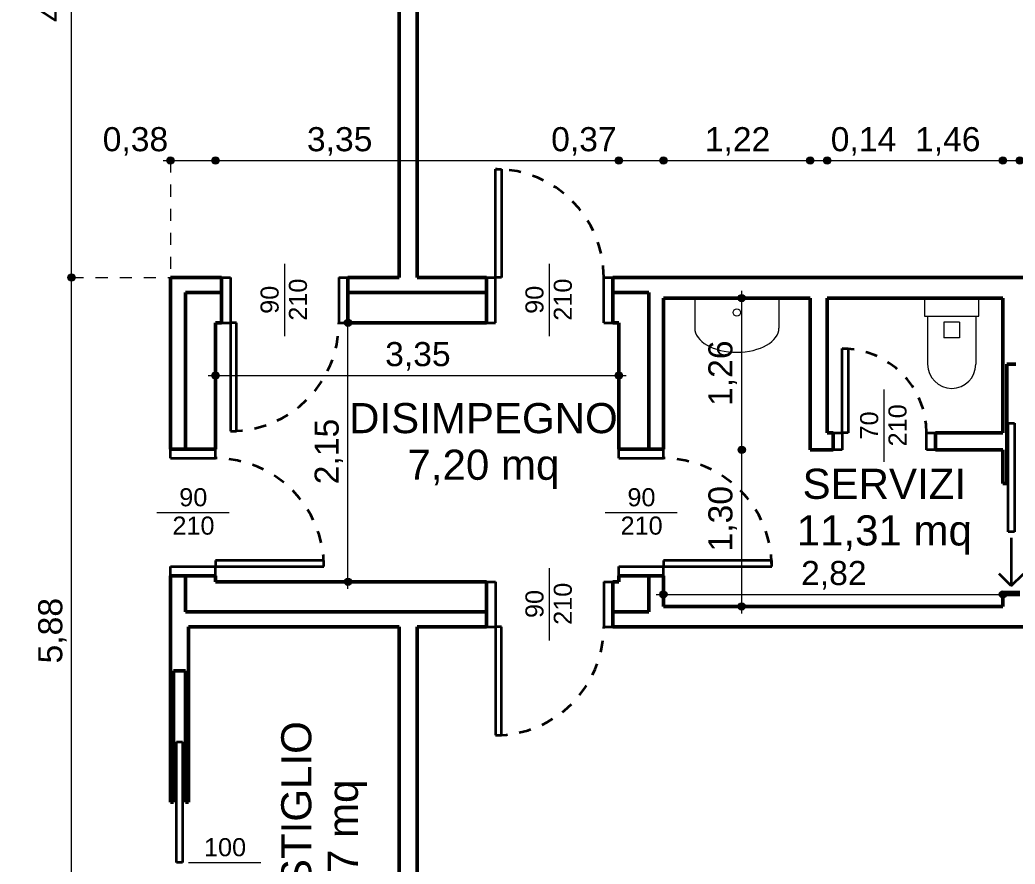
# Model space of a CAD drawing. Header units: metres. Extents: x -328 to 105, y 376 to 433.
# Drawn here: x -130.23 to -121.96, y 385.92 to 392.93 of the extents above; entities that cross this region are included whole.
import ezdxf

# ---------------------------------------------------------------- set-up
doc = ezdxf.new("R2010")
doc.units = ezdxf.units.M
doc.header["$MEASUREMENT"] = 0
doc.linetypes.add('Tratteggio 0.6-0.6 mm', pattern=[0.12, 0.06, -0.06])
for name, color, linetype in [('00 1_100 QuoteFORI', 7, 'Continuous'), ('00 Muri SEZ 00', 7, 'Continuous'), ('00 Pilastri', 7, 'Continuous'), ('00 Porte&Fin', 7, 'Continuous'), ('00 QuoteGEN 1_100', 7, 'Continuous'), ('00 Sanitari', 7, 'Continuous'), ('00 Testi 1_100', 7, 'Continuous')]:
    doc.layers.add(name, color=color, linetype=linetype)
doc.styles.add('GENERATED_STYLE_1', font='')
doc.styles.get('GENERATED_STYLE_1').set_extended_font_data('Arial')
doc.dimstyles.new('GENERATED_STYLE__1', dxfattribs={"dimtxt": 0.2, "dimasz": 0.114, "dimexe": 0.18, "dimexo": 0.0625, "dimgap": 0.09, "dimtad": 1, "dimtih": 1, "dimtoh": 1, "dimzin": 0, "dimdsep": 46, "dimtxsty": 'GENERATED_STYLE_1', "dimblk": 'ARROWHEAD_11', "dimblk1": 'ARROWHEAD_11', "dimblk2": 'ARROWHEAD_11', "dimcen": 0.09, "dimse1": 1, "dimse2": 1, "dimclrd": 10, "dimclre": 10, "dimclrt": 10, "dimazin": 0, "dimtfac": 1, "dimtdec": 4, "dimtmove": 0, "dimatfit": 3, "dimfxl": 1, "dimtolj": 1, "dimtzin": 0, "dimarcsym": 0})
doc.dimstyles.new('GENERATED_STYLE__3', dxfattribs={"dimtxt": 0.2, "dimasz": 0.114, "dimexe": 0.18, "dimexo": 0.0625, "dimgap": 0.09, "dimtad": 1, "dimzin": 0, "dimdsep": 46, "dimtxsty": 'GENERATED_STYLE_1', "dimblk": 'ARROWHEAD_11', "dimblk1": 'ARROWHEAD_11', "dimblk2": 'ARROWHEAD_11', "dimcen": 0.09, "dimse1": 1, "dimse2": 1, "dimclrd": 10, "dimclre": 10, "dimclrt": 10, "dimazin": 0, "dimtfac": 1, "dimtdec": 4, "dimtmove": 0, "dimatfit": 3, "dimfxl": 1, "dimtolj": 1, "dimtzin": 0, "dimarcsym": 0})
doc.dimstyles.new('GENERATED_STYLE__4', dxfattribs={"dimtxt": 0.2, "dimasz": 0.114, "dimexe": 0.18, "dimexo": 0.0625, "dimgap": 0.09, "dimtad": 1, "dimzin": 0, "dimdsep": 46, "dimtxsty": 'GENERATED_STYLE_1', "dimblk": 'ARROWHEAD_11', "dimblk1": 'ARROWHEAD_11', "dimblk2": 'ARROWHEAD_11', "dimcen": 0.09, "dimse1": 1, "dimse2": 1, "dimclrd": 10, "dimclre": 10, "dimclrt": 10, "dimazin": 0, "dimtfac": 1, "dimtdec": 4, "dimtmove": 2, "dimatfit": 3, "dimfxl": 1, "dimtolj": 1, "dimtzin": 0, "dimarcsym": 0})
doc.dimstyles.new('GENERATED_STYLE__6', dxfattribs={"dimtxt": 0.2, "dimasz": 0.114, "dimexe": 0.18, "dimexo": 0.0625, "dimgap": 0.09, "dimtad": 1, "dimtih": 1, "dimtoh": 1, "dimzin": 0, "dimdsep": 46, "dimtxsty": 'GENERATED_STYLE_1', "dimblk": 'ARROWHEAD_11', "dimblk1": 'ARROWHEAD_11', "dimblk2": 'ARROWHEAD_11', "dimcen": 0.09, "dimse1": 1, "dimse2": 1, "dimclrd": 10, "dimclre": 10, "dimclrt": 10, "dimazin": 0, "dimtfac": 1, "dimtdec": 4, "dimtmove": 2, "dimatfit": 3, "dimfxl": 1, "dimtolj": 1, "dimtzin": 0, "dimarcsym": 0})

# ---------------------------------------------------------------- blocks, each defined once
blk = doc.blocks.new('Linea_1', base_point=(-121.9958, 388.6315))
at = {"layer": '00 Porte&Fin', "color": 3, "linetype": 'Continuous', "lineweight": 35}
for p, q in [((-121.9958, 388.6315), (-121.9958, 388.2315)), ((-121.9958, 388.2315), (-122.0958, 388.3315)), ((-121.9958, 388.2315), (-121.8958, 388.3315))]:
    blk.add_line(p, q, dxfattribs=at)
blk = doc.blocks.new('*D83')
at = {"layer": '00 QuoteGEN 1_100', "linetype": 'Continuous', "lineweight": 18}
for points in [[(-129.8316, 390.7915), (-129.8293, 390.7801), (-129.8228, 390.7703), (-129.813, 390.7638), (-129.8016, 390.7615), (-129.7901, 390.7638), (-129.7803, 390.7703), (-129.7738, 390.7801), (-129.7716, 390.7915), (-129.7738, 390.803), (-129.7803, 390.8127), (-129.7901, 390.8193), (-129.8016, 390.8215), (-129.813, 390.8193), (-129.8228, 390.8127), (-129.8293, 390.803)], [(-129.8316, 384.9165), (-129.8293, 384.9051), (-129.8228, 384.8953), (-129.813, 384.8888), (-129.8016, 384.8865), (-129.7901, 384.8888), (-129.7803, 384.8953), (-129.7738, 384.9051), (-129.7716, 384.9165), (-129.7738, 384.928), (-129.7803, 384.9377), (-129.7901, 384.9443), (-129.8016, 384.9465), (-129.813, 384.9443), (-129.8228, 384.9377), (-129.8293, 384.928)]]:
    blk.add_hatch(color=10, dxfattribs=at).paths.add_polyline_path(points)
at = {"layer": '00 QuoteGEN 1_100', "color": 10, "linetype": 'Continuous', "lineweight": 18}
for p, q in [((-129.8016, 384.9465), (-129.8016, 390.7615)), ((-129.8016, 384.8565), (-129.8016, 384.8865))]:
    blk.add_line(p, q, dxfattribs=at)
for centre in [(-129.8016, 390.7915), (-129.8016, 384.9165)]:
    blk.add_circle(centre, 0.03, dxfattribs=at)
at = {"layer": '00 QuoteGEN 1_100', "color": 10, "lineweight": 18, "insert": (-129.8416, 387.588), "char_height": 0.2, "attachment_point": 7, "rotation": 90, "style": 'GENERATED_STYLE_1'}
blk.add_mtext('\\A1;{\\pql;\\fArial|b0|i0|c0|p34;5,88}', dxfattribs=at)
blk = doc.blocks.new('ARROWHEAD_11')
at = {"color": 0, "linetype": 'Continuous', "lineweight": 0}
blk.add_line((0, 0), (-1, 0), dxfattribs=at)
at = {"color": 0, "linetype": 'Continuous', "lineweight": 0, "const_width": 0.25, "flags": 128}
blk.add_lwpolyline([(-0.125, 0, 1), (0.125, 0, 1)], format="xyb", close=True, dxfattribs=at)
blk = doc.blocks.new('*D84')
at = {"layer": '00 QuoteGEN 1_100', "linetype": 'Continuous', "lineweight": 18}
for points in [[(-129.8316, 395.5665), (-129.8293, 395.5551), (-129.8228, 395.5453), (-129.813, 395.5388), (-129.8016, 395.5365), (-129.7901, 395.5388), (-129.7803, 395.5453), (-129.7738, 395.5551), (-129.7716, 395.5665), (-129.7738, 395.578), (-129.7803, 395.5877), (-129.7901, 395.5943), (-129.8016, 395.5965), (-129.813, 395.5943), (-129.8228, 395.5877), (-129.8293, 395.578)], [(-129.8316, 390.7915), (-129.8293, 390.7801), (-129.8228, 390.7703), (-129.813, 390.7638), (-129.8016, 390.7615), (-129.7901, 390.7638), (-129.7803, 390.7703), (-129.7738, 390.7801), (-129.7716, 390.7915), (-129.7738, 390.803), (-129.7803, 390.8127), (-129.7901, 390.8193), (-129.8016, 390.8215), (-129.813, 390.8193), (-129.8228, 390.8127), (-129.8293, 390.803)]]:
    blk.add_hatch(color=10, dxfattribs=at).paths.add_polyline_path(points)
at = {"layer": '00 QuoteGEN 1_100', "color": 10, "linetype": 'Continuous', "lineweight": 18}
for p, q in [((-129.8016, 395.5965), (-129.8016, 395.6265)), ((-129.8016, 390.8215), (-129.8016, 395.5365))]:
    blk.add_line(p, q, dxfattribs=at)
for centre in [(-129.8016, 395.5665), (-129.8016, 390.7915)]:
    blk.add_circle(centre, 0.03, dxfattribs=at)
at = {"layer": '00 QuoteGEN 1_100', "color": 10, "lineweight": 18, "insert": (-129.8416, 392.913), "char_height": 0.2, "attachment_point": 7, "rotation": 90, "style": 'GENERATED_STYLE_1'}
blk.add_mtext('\\A1;{\\pql;\\fArial|b0|i0|c0|p34;4,78}', dxfattribs=at)
blk = doc.blocks.new('*D90')
at = {"layer": '00 QuoteGEN 1_100', "linetype": 'Continuous', "lineweight": 18}
for points in [[(-129.0108, 391.7628), (-129.0085, 391.7513), (-129.002, 391.7416), (-128.9923, 391.7351), (-128.9808, 391.7328), (-128.9693, 391.7351), (-128.9596, 391.7416), (-128.9531, 391.7513), (-128.9508, 391.7628), (-128.9531, 391.7743), (-128.9596, 391.784), (-128.9693, 391.7905), (-128.9808, 391.7928), (-128.9923, 391.7905), (-129.002, 391.784), (-129.0085, 391.7743)], [(-128.6358, 391.7628), (-128.6335, 391.7513), (-128.627, 391.7416), (-128.6173, 391.7351), (-128.6058, 391.7328), (-128.5943, 391.7351), (-128.5846, 391.7416), (-128.5781, 391.7513), (-128.5758, 391.7628), (-128.5781, 391.7743), (-128.5846, 391.784), (-128.5943, 391.7905), (-128.6058, 391.7928), (-128.6173, 391.7905), (-128.627, 391.784), (-128.6335, 391.7743)]]:
    blk.add_hatch(color=10, dxfattribs=at).paths.add_polyline_path(points)
at = {"layer": '00 QuoteGEN 1_100', "color": 10, "linetype": 'Continuous', "lineweight": 18}
for p, q in [((-129.0408, 391.7628), (-129.0108, 391.7628)), ((-128.9508, 391.7628), (-128.6358, 391.7628))]:
    blk.add_line(p, q, dxfattribs=at)
for centre in [(-128.9808, 391.7628), (-128.6058, 391.7628)]:
    blk.add_circle(centre, 0.03, dxfattribs=at)
at = {"layer": '00 QuoteGEN 1_100', "color": 10, "lineweight": 18, "insert": (-129.5429, 391.8028), "char_height": 0.2, "attachment_point": 7, "style": 'GENERATED_STYLE_1'}
blk.add_mtext('\\A1;{\\pql;\\fArial|b0|i0|c0|p34;0,38}', dxfattribs=at)
blk = doc.blocks.new('*D91')
at = {"layer": '00 QuoteGEN 1_100', "linetype": 'Continuous', "lineweight": 18}
for points in [[(-128.6358, 391.7628), (-128.6335, 391.7513), (-128.627, 391.7416), (-128.6173, 391.7351), (-128.6058, 391.7328), (-128.5943, 391.7351), (-128.5846, 391.7416), (-128.5781, 391.7513), (-128.5758, 391.7628), (-128.5781, 391.7743), (-128.5846, 391.784), (-128.5943, 391.7905), (-128.6058, 391.7928), (-128.6173, 391.7905), (-128.627, 391.784), (-128.6335, 391.7743)], [(-125.2858, 391.7628), (-125.2835, 391.7513), (-125.277, 391.7416), (-125.2673, 391.7351), (-125.2558, 391.7328), (-125.2443, 391.7351), (-125.2346, 391.7416), (-125.2281, 391.7513), (-125.2258, 391.7628), (-125.2281, 391.7743), (-125.2346, 391.784), (-125.2443, 391.7905), (-125.2558, 391.7928), (-125.2673, 391.7905), (-125.277, 391.784), (-125.2835, 391.7743)]]:
    blk.add_hatch(color=10, dxfattribs=at).paths.add_polyline_path(points)
at = {"layer": '00 QuoteGEN 1_100', "color": 10, "linetype": 'Continuous', "lineweight": 18}
blk.add_line((-128.5758, 391.7628), (-125.2858, 391.7628), dxfattribs=at)
for centre in [(-128.6058, 391.7628), (-125.2558, 391.7628)]:
    blk.add_circle(centre, 0.03, dxfattribs=at)
at = {"layer": '00 QuoteGEN 1_100', "color": 10, "lineweight": 18, "char_height": 0.2, "attachment_point": 7, "style": 'GENERATED_STYLE_1'}
for s, insert in [('\\A1;{\\pql;\\fArial|b0|i0|c0|p34;3,35}', (-127.8466, 391.8028)), ('\\A1;{\\pql;\\fArial|b0|i0|c0|p34;0,37}', (-125.8179, 391.8028))]:
    blk.add_mtext(s, dxfattribs=dict(at, insert=insert))
blk = doc.blocks.new('*D92')
at = {"layer": '00 QuoteGEN 1_100', "linetype": 'Continuous', "lineweight": 18}
for points in [[(-125.2858, 391.7628), (-125.2835, 391.7513), (-125.277, 391.7416), (-125.2673, 391.7351), (-125.2558, 391.7328), (-125.2443, 391.7351), (-125.2346, 391.7416), (-125.2281, 391.7513), (-125.2258, 391.7628), (-125.2281, 391.7743), (-125.2346, 391.784), (-125.2443, 391.7905), (-125.2558, 391.7928), (-125.2673, 391.7905), (-125.277, 391.784), (-125.2835, 391.7743)], [(-124.9158, 391.7628), (-124.9135, 391.7513), (-124.907, 391.7416), (-124.8973, 391.7351), (-124.8858, 391.7328), (-124.8743, 391.7351), (-124.8646, 391.7416), (-124.8581, 391.7513), (-124.8558, 391.7628), (-124.8581, 391.7743), (-124.8646, 391.784), (-124.8743, 391.7905), (-124.8858, 391.7928), (-124.8973, 391.7905), (-124.907, 391.784), (-124.9135, 391.7743)]]:
    blk.add_hatch(color=10, dxfattribs=at).paths.add_polyline_path(points)
at = {"layer": '00 QuoteGEN 1_100', "color": 10, "linetype": 'Continuous', "lineweight": 18}
blk.add_line((-125.2258, 391.7628), (-124.9158, 391.7628), dxfattribs=at)
for centre in [(-125.2558, 391.7628), (-124.8858, 391.7628)]:
    blk.add_circle(centre, 0.03, dxfattribs=at)
blk = doc.blocks.new('*D93')
at = {"layer": '00 QuoteGEN 1_100', "linetype": 'Continuous', "lineweight": 18}
for points in [[(-124.9158, 391.7628), (-124.9135, 391.7513), (-124.907, 391.7416), (-124.8973, 391.7351), (-124.8858, 391.7328), (-124.8743, 391.7351), (-124.8646, 391.7416), (-124.8581, 391.7513), (-124.8558, 391.7628), (-124.8581, 391.7743), (-124.8646, 391.784), (-124.8743, 391.7905), (-124.8858, 391.7928), (-124.8973, 391.7905), (-124.907, 391.784), (-124.9135, 391.7743)], [(-123.6958, 391.7628), (-123.6935, 391.7513), (-123.687, 391.7416), (-123.6773, 391.7351), (-123.6658, 391.7328), (-123.6543, 391.7351), (-123.6446, 391.7416), (-123.6381, 391.7513), (-123.6358, 391.7628), (-123.6381, 391.7743), (-123.6446, 391.784), (-123.6543, 391.7905), (-123.6658, 391.7928), (-123.6773, 391.7905), (-123.687, 391.784), (-123.6935, 391.7743)]]:
    blk.add_hatch(color=10, dxfattribs=at).paths.add_polyline_path(points)
at = {"layer": '00 QuoteGEN 1_100', "color": 10, "linetype": 'Continuous', "lineweight": 18}
blk.add_line((-124.8558, 391.7628), (-123.6958, 391.7628), dxfattribs=at)
for centre in [(-124.8858, 391.7628), (-123.6658, 391.7628)]:
    blk.add_circle(centre, 0.03, dxfattribs=at)
at = {"layer": '00 QuoteGEN 1_100', "color": 10, "lineweight": 18, "insert": (-124.5419, 391.8028), "char_height": 0.2, "attachment_point": 7, "style": 'GENERATED_STYLE_1'}
blk.add_mtext('\\A1;{\\pql;\\fArial|b0|i0|c0|p34;1,22}', dxfattribs=at)
blk = doc.blocks.new('*D94')
at = {"layer": '00 QuoteGEN 1_100', "linetype": 'Continuous', "lineweight": 18}
for points in [[(-123.6958, 391.7628), (-123.6935, 391.7513), (-123.687, 391.7416), (-123.6773, 391.7351), (-123.6658, 391.7328), (-123.6543, 391.7351), (-123.6446, 391.7416), (-123.6381, 391.7513), (-123.6358, 391.7628), (-123.6381, 391.7743), (-123.6446, 391.784), (-123.6543, 391.7905), (-123.6658, 391.7928), (-123.6773, 391.7905), (-123.687, 391.784), (-123.6935, 391.7743)], [(-123.5558, 391.7628), (-123.5535, 391.7513), (-123.547, 391.7416), (-123.5373, 391.7351), (-123.5258, 391.7328), (-123.5143, 391.7351), (-123.5046, 391.7416), (-123.4981, 391.7513), (-123.4958, 391.7628), (-123.4981, 391.7743), (-123.5046, 391.784), (-123.5143, 391.7905), (-123.5258, 391.7928), (-123.5373, 391.7905), (-123.547, 391.784), (-123.5535, 391.7743)]]:
    blk.add_hatch(color=10, dxfattribs=at).paths.add_polyline_path(points)
at = {"layer": '00 QuoteGEN 1_100', "color": 10, "linetype": 'Continuous', "lineweight": 18}
blk.add_line((-123.6358, 391.7628), (-123.5558, 391.7628), dxfattribs=at)
for centre in [(-123.6658, 391.7628), (-123.5258, 391.7628)]:
    blk.add_circle(centre, 0.03, dxfattribs=at)
blk = doc.blocks.new('*D95')
at = {"layer": '00 QuoteGEN 1_100', "linetype": 'Continuous', "lineweight": 18}
for points in [[(-123.5558, 391.7628), (-123.5535, 391.7513), (-123.547, 391.7416), (-123.5373, 391.7351), (-123.5258, 391.7328), (-123.5143, 391.7351), (-123.5046, 391.7416), (-123.4981, 391.7513), (-123.4958, 391.7628), (-123.4981, 391.7743), (-123.5046, 391.784), (-123.5143, 391.7905), (-123.5258, 391.7928), (-123.5373, 391.7905), (-123.547, 391.784), (-123.5535, 391.7743)], [(-122.0958, 391.7628), (-122.0935, 391.7513), (-122.087, 391.7416), (-122.0773, 391.7351), (-122.0658, 391.7328), (-122.0543, 391.7351), (-122.0446, 391.7416), (-122.0381, 391.7513), (-122.0358, 391.7628), (-122.0381, 391.7743), (-122.0446, 391.784), (-122.0543, 391.7905), (-122.0658, 391.7928), (-122.0773, 391.7905), (-122.087, 391.784), (-122.0935, 391.7743)]]:
    blk.add_hatch(color=10, dxfattribs=at).paths.add_polyline_path(points)
at = {"layer": '00 QuoteGEN 1_100', "color": 10, "linetype": 'Continuous', "lineweight": 18}
blk.add_line((-123.4958, 391.7628), (-122.0958, 391.7628), dxfattribs=at)
for centre in [(-123.5258, 391.7628), (-122.0658, 391.7628)]:
    blk.add_circle(centre, 0.03, dxfattribs=at)
at = {"layer": '00 QuoteGEN 1_100', "color": 10, "lineweight": 18, "char_height": 0.2, "attachment_point": 7, "style": 'GENERATED_STYLE_1'}
for s, insert in [('\\A1;{\\pql;\\fArial|b0|i0|c0|p34;0,14}', (-123.4958, 391.8028)), ('\\A1;{\\pql;\\fArial|b0|i0|c0|p34;1,46}', (-122.7958, 391.8028))]:
    blk.add_mtext(s, dxfattribs=dict(at, insert=insert))
blk = doc.blocks.new('*D96')
at = {"layer": '00 QuoteGEN 1_100', "linetype": 'Continuous', "lineweight": 18}
for points in [[(-122.0958, 391.7628), (-122.0935, 391.7513), (-122.087, 391.7416), (-122.0773, 391.7351), (-122.0658, 391.7328), (-122.0543, 391.7351), (-122.0446, 391.7416), (-122.0381, 391.7513), (-122.0358, 391.7628), (-122.0381, 391.7743), (-122.0446, 391.784), (-122.0543, 391.7905), (-122.0658, 391.7928), (-122.0773, 391.7905), (-122.087, 391.784), (-122.0935, 391.7743)], [(-121.9558, 391.7628), (-121.9535, 391.7513), (-121.947, 391.7416), (-121.9373, 391.7351), (-121.9258, 391.7328), (-121.9143, 391.7351), (-121.9046, 391.7416), (-121.8981, 391.7513), (-121.8958, 391.7628), (-121.8981, 391.7743), (-121.9046, 391.784), (-121.9143, 391.7905), (-121.9258, 391.7928), (-121.9373, 391.7905), (-121.947, 391.784), (-121.9535, 391.7743)]]:
    blk.add_hatch(color=10, dxfattribs=at).paths.add_polyline_path(points)
at = {"layer": '00 QuoteGEN 1_100', "color": 10, "linetype": 'Continuous', "lineweight": 18}
blk.add_line((-122.0358, 391.7628), (-121.9558, 391.7628), dxfattribs=at)
for centre in [(-122.0658, 391.7628), (-121.9258, 391.7628)]:
    blk.add_circle(centre, 0.03, dxfattribs=at)
blk = doc.blocks.new('*D98')
at = {"layer": '00 QuoteGEN 1_100', "linetype": 'Continuous', "lineweight": 18}
for points in [[(-124.2652, 389.3615), (-124.2629, 389.3501), (-124.2564, 389.3403), (-124.2467, 389.3338), (-124.2352, 389.3315), (-124.2237, 389.3338), (-124.214, 389.3403), (-124.2075, 389.3501), (-124.2052, 389.3615), (-124.2075, 389.373), (-124.214, 389.3827), (-124.2237, 389.3893), (-124.2352, 389.3915), (-124.2467, 389.3893), (-124.2564, 389.3827), (-124.2629, 389.373)], [(-124.2652, 388.0615), (-124.2629, 388.0501), (-124.2564, 388.0403), (-124.2467, 388.0338), (-124.2352, 388.0315), (-124.2237, 388.0338), (-124.214, 388.0403), (-124.2075, 388.0501), (-124.2052, 388.0615), (-124.2075, 388.073), (-124.214, 388.0827), (-124.2237, 388.0893), (-124.2352, 388.0915), (-124.2467, 388.0893), (-124.2564, 388.0827), (-124.2629, 388.073)]]:
    blk.add_hatch(color=10, dxfattribs=at).paths.add_polyline_path(points)
at = {"layer": '00 QuoteGEN 1_100', "color": 10, "linetype": 'Continuous', "lineweight": 18}
for p, q in [((-124.2352, 388.0915), (-124.2352, 389.3315)), ((-124.2352, 388.0015), (-124.2352, 388.0315))]:
    blk.add_line(p, q, dxfattribs=at)
for centre in [(-124.2352, 389.3615), (-124.2352, 388.0615)]:
    blk.add_circle(centre, 0.03, dxfattribs=at)
at = {"layer": '00 QuoteGEN 1_100', "color": 10, "lineweight": 18, "insert": (-124.2752, 388.5174), "char_height": 0.2, "attachment_point": 7, "rotation": 90, "style": 'GENERATED_STYLE_1'}
blk.add_mtext('\\A1;{\\pql;\\fArial|b0|i0|c0|p34;1,30}', dxfattribs=at)
blk = doc.blocks.new('*D99')
at = {"layer": '00 QuoteGEN 1_100', "linetype": 'Continuous', "lineweight": 18}
for points in [[(-124.2652, 390.6215), (-124.2629, 390.6101), (-124.2564, 390.6003), (-124.2467, 390.5938), (-124.2352, 390.5915), (-124.2237, 390.5938), (-124.214, 390.6003), (-124.2075, 390.6101), (-124.2052, 390.6215), (-124.2075, 390.633), (-124.214, 390.6427), (-124.2237, 390.6493), (-124.2352, 390.6515), (-124.2467, 390.6493), (-124.2564, 390.6427), (-124.2629, 390.633)], [(-124.2652, 389.3615), (-124.2629, 389.3501), (-124.2564, 389.3403), (-124.2467, 389.3338), (-124.2352, 389.3315), (-124.2237, 389.3338), (-124.214, 389.3403), (-124.2075, 389.3501), (-124.2052, 389.3615), (-124.2075, 389.373), (-124.214, 389.3827), (-124.2237, 389.3893), (-124.2352, 389.3915), (-124.2467, 389.3893), (-124.2564, 389.3827), (-124.2629, 389.373)]]:
    blk.add_hatch(color=10, dxfattribs=at).paths.add_polyline_path(points)
at = {"layer": '00 QuoteGEN 1_100', "color": 10, "linetype": 'Continuous', "lineweight": 18}
for p, q in [((-124.2352, 390.6515), (-124.2352, 390.6815)), ((-124.2352, 389.3915), (-124.2352, 390.5915))]:
    blk.add_line(p, q, dxfattribs=at)
for centre in [(-124.2352, 390.6215), (-124.2352, 389.3615)]:
    blk.add_circle(centre, 0.03, dxfattribs=at)
at = {"layer": '00 QuoteGEN 1_100', "color": 10, "lineweight": 18, "insert": (-124.2752, 389.7255), "char_height": 0.2, "attachment_point": 7, "rotation": 90, "style": 'GENERATED_STYLE_1'}
blk.add_mtext('\\A1;{\\pql;\\fArial|b0|i0|c0|p34;1,26}', dxfattribs=at)
blk = doc.blocks.new('*D103')
at = {"layer": '00 QuoteGEN 1_100', "linetype": 'Continuous', "lineweight": 18}
for points in [[(-127.5358, 390.4165), (-127.5335, 390.4051), (-127.527, 390.3953), (-127.5173, 390.3888), (-127.5058, 390.3865), (-127.4943, 390.3888), (-127.4846, 390.3953), (-127.4781, 390.4051), (-127.4758, 390.4165), (-127.4781, 390.428), (-127.4846, 390.4377), (-127.4943, 390.4443), (-127.5058, 390.4465), (-127.5173, 390.4443), (-127.527, 390.4377), (-127.5335, 390.428)], [(-127.5358, 388.2665), (-127.5335, 388.2551), (-127.527, 388.2453), (-127.5173, 388.2388), (-127.5058, 388.2365), (-127.4943, 388.2388), (-127.4846, 388.2453), (-127.4781, 388.2551), (-127.4758, 388.2665), (-127.4781, 388.278), (-127.4846, 388.2877), (-127.4943, 388.2943), (-127.5058, 388.2965), (-127.5173, 388.2943), (-127.527, 388.2877), (-127.5335, 388.278)]]:
    blk.add_hatch(color=10, dxfattribs=at).paths.add_polyline_path(points)
at = {"layer": '00 QuoteGEN 1_100', "color": 10, "linetype": 'Continuous', "lineweight": 18}
for p, q in [((-127.5058, 390.4465), (-127.5058, 390.4765)), ((-127.5058, 388.2965), (-127.5058, 390.3865)), ((-127.5058, 388.2065), (-127.5058, 388.2365))]:
    blk.add_line(p, q, dxfattribs=at)
for centre in [(-127.5058, 390.4165), (-127.5058, 388.2665)]:
    blk.add_circle(centre, 0.03, dxfattribs=at)
at = {"layer": '00 QuoteGEN 1_100', "color": 10, "lineweight": 18, "insert": (-127.5458, 389.0755), "char_height": 0.2, "attachment_point": 7, "rotation": 90, "style": 'GENERATED_STYLE_1'}
blk.add_mtext('\\A1;{\\pql;\\fArial|b0|i0|c0|p34;2,15}', dxfattribs=at)
blk = doc.blocks.new('*D104')
at = {"layer": '00 QuoteGEN 1_100', "linetype": 'Continuous', "lineweight": 18}
for points in [[(-128.6358, 389.9787), (-128.6335, 389.9672), (-128.627, 389.9575), (-128.6173, 389.951), (-128.6058, 389.9487), (-128.5943, 389.951), (-128.5846, 389.9575), (-128.5781, 389.9672), (-128.5758, 389.9787), (-128.5781, 389.9902), (-128.5846, 389.9999), (-128.5943, 390.0064), (-128.6058, 390.0087), (-128.6173, 390.0064), (-128.627, 389.9999), (-128.6335, 389.9902)], [(-125.2858, 389.9787), (-125.2835, 389.9672), (-125.277, 389.9575), (-125.2673, 389.951), (-125.2558, 389.9487), (-125.2443, 389.951), (-125.2346, 389.9575), (-125.2281, 389.9672), (-125.2258, 389.9787), (-125.2281, 389.9902), (-125.2346, 389.9999), (-125.2443, 390.0064), (-125.2558, 390.0087), (-125.2673, 390.0064), (-125.277, 389.9999), (-125.2835, 389.9902)]]:
    blk.add_hatch(color=10, dxfattribs=at).paths.add_polyline_path(points)
at = {"layer": '00 QuoteGEN 1_100', "color": 10, "linetype": 'Continuous', "lineweight": 18}
for p, q in [((-128.6658, 389.9787), (-128.6358, 389.9787)), ((-128.5758, 389.9787), (-125.2858, 389.9787)), ((-125.2258, 389.9787), (-125.1958, 389.9787))]:
    blk.add_line(p, q, dxfattribs=at)
for centre in [(-128.6058, 389.9787), (-125.2558, 389.9787)]:
    blk.add_circle(centre, 0.03, dxfattribs=at)
at = {"layer": '00 QuoteGEN 1_100', "color": 10, "lineweight": 18, "insert": (-127.1969, 390.0187), "char_height": 0.2, "attachment_point": 7, "style": 'GENERATED_STYLE_1'}
blk.add_mtext('\\A1;{\\pql;\\fArial|b0|i0|c0|p34;3,35}', dxfattribs=at)
blk = doc.blocks.new('*D106')
at = {"layer": '00 QuoteGEN 1_100', "linetype": 'Continuous', "lineweight": 18}
for points in [[(-124.9158, 388.1615), (-124.9135, 388.1501), (-124.907, 388.1403), (-124.8973, 388.1338), (-124.8858, 388.1315), (-124.8743, 388.1338), (-124.8646, 388.1403), (-124.8581, 388.1501), (-124.8558, 388.1615), (-124.8581, 388.173), (-124.8646, 388.1827), (-124.8743, 388.1893), (-124.8858, 388.1915), (-124.8973, 388.1893), (-124.907, 388.1827), (-124.9135, 388.173)], [(-122.0958, 388.1615), (-122.0935, 388.1501), (-122.087, 388.1403), (-122.0773, 388.1338), (-122.0658, 388.1315), (-122.0543, 388.1338), (-122.0446, 388.1403), (-122.0381, 388.1501), (-122.0358, 388.1615), (-122.0381, 388.173), (-122.0446, 388.1827), (-122.0543, 388.1893), (-122.0658, 388.1915), (-122.0773, 388.1893), (-122.087, 388.1827), (-122.0935, 388.173)]]:
    blk.add_hatch(color=10, dxfattribs=at).paths.add_polyline_path(points)
at = {"layer": '00 QuoteGEN 1_100', "color": 10, "linetype": 'Continuous', "lineweight": 18}
for p, q in [((-124.9458, 388.1615), (-124.9158, 388.1615)), ((-124.8558, 388.1615), (-122.0958, 388.1615)), ((-122.0358, 388.1615), (-122.0058, 388.1615))]:
    blk.add_line(p, q, dxfattribs=at)
for centre in [(-124.8858, 388.1615), (-122.0658, 388.1615)]:
    blk.add_circle(centre, 0.03, dxfattribs=at)
at = {"layer": '00 QuoteGEN 1_100', "color": 10, "lineweight": 18, "insert": (-123.7419, 388.2015), "char_height": 0.2, "attachment_point": 7, "style": 'GENERATED_STYLE_1'}
blk.add_mtext('\\A1;{\\pql;\\fArial|b0|i0|c0|p34;2,82}', dxfattribs=at)
blk = doc.blocks.new('*D111')
at = {"layer": '00 QuoteGEN 1_100', "linetype": 'Continuous', "lineweight": 18}
for points in [[(-139.0908, 377.7219), (-139.0885, 377.7104), (-139.082, 377.7007), (-139.0723, 377.6942), (-139.0608, 377.6919), (-139.0493, 377.6942), (-139.0396, 377.7007), (-139.0331, 377.7104), (-139.0308, 377.7219), (-139.0331, 377.7334), (-139.0396, 377.7431), (-139.0493, 377.7496), (-139.0608, 377.7519), (-139.0723, 377.7496), (-139.082, 377.7431), (-139.0885, 377.7334)], [(-119.6108, 377.7219), (-119.6085, 377.7104), (-119.602, 377.7007), (-119.5923, 377.6942), (-119.5808, 377.6919), (-119.5693, 377.6942), (-119.5596, 377.7007), (-119.5531, 377.7104), (-119.5508, 377.7219), (-119.5531, 377.7334), (-119.5596, 377.7431), (-119.5693, 377.7496), (-119.5808, 377.7519), (-119.5923, 377.7496), (-119.602, 377.7431), (-119.6085, 377.7334)]]:
    blk.add_hatch(color=10, dxfattribs=at).paths.add_polyline_path(points)
at = {"layer": '00 QuoteGEN 1_100', "color": 10, "linetype": 'Continuous', "lineweight": 18}
for p, q in [((-139.0308, 377.7219), (-119.6108, 377.7219)), ((-119.5508, 377.7219), (-119.5208, 377.7219))]:
    blk.add_line(p, q, dxfattribs=at)
for centre in [(-139.0608, 377.7219), (-119.5808, 377.7219)]:
    blk.add_circle(centre, 0.03, dxfattribs=at)
at = {"layer": '00 QuoteGEN 1_100', "color": 10, "lineweight": 18, "insert": (-129.6627, 377.7619), "char_height": 0.2, "attachment_point": 7, "style": 'GENERATED_STYLE_1'}
blk.add_mtext('\\A1;{\\pql;\\fArial|b0|i0|c0|p34;19,48}', dxfattribs=at)

msp = doc.modelspace()

# ---------------------------------------------------------------- linework, layer by layer
at = {"layer": '00 1_100 QuoteFORI', "color": 10, "linetype": 'Continuous', "lineweight": 18}
for p, q in [((-128.0308, 390.304), (-128.0308, 390.904)), ((-125.8308, 390.304), (-125.8308, 390.904)), ((-123.0508, 389.2608), (-123.0508, 389.8608)), ((-129.0933, 388.8415), (-128.4933, 388.8415)), ((-125.3708, 388.8415), (-124.7708, 388.8415)), ((-125.8308, 387.779), (-125.8308, 388.379)), ((-128.8308, 385.9365), (-128.2308, 385.9365))]:
    msp.add_line(p, q, dxfattribs=at)
at = {"layer": '00 Muri SEZ 00', "color": 1, "linetype": 'Continuous', "lineweight": 50}
for p, q in [((-127.0808, 390.7915), (-127.0808, 395.5665)), ((-126.9308, 390.7915), (-126.9308, 395.5665)), ((-128.9808, 390.7915), (-128.9808, 389.3665)), ((-128.5558, 390.7915), (-128.9808, 390.7915)), ((-128.5558, 390.6665), (-128.5558, 390.7915)), ((-127.0808, 390.7915), (-127.5058, 390.7915)), ((-127.5058, 390.6665), (-127.5058, 390.7915)), ((-126.3558, 390.7915), (-126.9308, 390.7915)), ((-126.3558, 390.6665), (-126.3558, 390.7915)), ((-120.1058, 390.7915), (-125.3058, 390.7915)), ((-123.6658, 390.6215), (-124.8858, 390.6215)), ((-124.8858, 390.6215), (-124.8858, 389.3665)), ((-123.6658, 390.6215), (-123.6658, 389.3615)), ((-123.5258, 390.6215), (-123.5258, 389.5015)), ((-123.5258, 390.6215), (-122.0658, 390.6215)), ((-122.0658, 390.6215), (-122.0658, 389.5015)), ((-122.0333, 390.0715), (-121.9583, 390.0715)), ((-122.0333, 390.0715), (-122.0333, 389.0815)), ((-123.5258, 389.5015), (-123.4758, 389.5015)), ((-123.4758, 389.5015), (-123.4758, 389.3615)), ((-122.6258, 389.5015), (-122.6258, 389.3615)), ((-122.6258, 389.5015), (-122.0658, 389.5015)), ((-128.8558, 389.3665), (-128.9808, 389.3665)), ((-123.4758, 389.3615), (-123.6658, 389.3615)), ((-122.0658, 389.3615), (-122.6258, 389.3615)), ((-122.0658, 389.0815), (-122.0658, 389.3615)), ((-122.0658, 389.0815), (-122.0333, 389.0815)), ((-128.9808, 388.3165), (-128.9808, 387.8915)), ((-128.8558, 388.3165), (-128.9808, 388.3165)), ((-124.8858, 388.3165), (-124.8858, 388.0615)), ((-122.0658, 388.0615), (-122.0658, 388.1615)), ((-122.0658, 388.1615), (-121.9258, 388.1615)), ((-122.0658, 388.0615), (-124.8858, 388.0615)), ((-126.3558, 387.8915), (-126.3558, 388.0165)), ((-128.9808, 387.8915), (-128.9808, 386.4365)), ((-128.8308, 387.8915), (-128.8308, 386.4365)), ((-127.0808, 387.8915), (-128.8308, 387.8915)), ((-127.0808, 382.5165), (-127.0808, 387.8915)), ((-126.9308, 382.5165), (-126.9308, 387.8915)), ((-126.3558, 387.8915), (-126.9308, 387.8915)), ((-120.1058, 387.8915), (-125.3058, 387.8915)), ((-128.8558, 387.5265), (-128.9558, 387.5265)), ((-128.9558, 387.5265), (-128.9558, 386.4365)), ((-128.8558, 387.5265), (-128.8558, 386.4365)), ((-128.9558, 386.4365), (-128.9808, 386.4365)), ((-128.8308, 386.4365), (-128.8558, 386.4365))]:
    msp.add_line(p, q, dxfattribs=at)
at = {"layer": '00 Pilastri', "color": 1, "linetype": 'Continuous', "lineweight": 50}
for p, q in [((-125.3058, 390.4165), (-125.3058, 390.7915)), ((-128.8558, 390.6665), (-128.8558, 389.3665)), ((-128.8558, 390.6665), (-128.5558, 390.6665)), ((-128.5558, 390.4165), (-128.5558, 390.6665)), ((-127.5058, 390.4165), (-127.5058, 390.6665)), ((-127.5058, 390.6665), (-126.3558, 390.6665)), ((-126.3558, 390.4165), (-126.3558, 390.6665)), ((-125.3058, 390.6665), (-125.0058, 390.6665)), ((-125.0058, 390.6665), (-125.0058, 389.3665)), ((-128.6058, 390.4165), (-128.6058, 389.3665)), ((-128.6058, 390.4165), (-128.5558, 390.4165)), ((-127.5058, 390.4165), (-126.3558, 390.4165)), ((-125.3058, 390.4165), (-125.2558, 390.4165)), ((-125.2558, 390.4165), (-125.2558, 389.3665)), ((-128.6058, 389.3665), (-128.8558, 389.3665)), ((-125.2558, 389.3665), (-124.8858, 389.3665)), ((-128.6058, 388.3165), (-128.8558, 388.3165)), ((-128.8558, 388.3165), (-128.8558, 388.0165)), ((-128.6058, 388.3165), (-128.6058, 388.2665)), ((-128.6058, 388.2665), (-126.3558, 388.2665)), ((-126.3558, 388.0165), (-126.3558, 388.2665)), ((-125.3058, 387.8915), (-125.3058, 388.2665)), ((-125.3058, 388.2665), (-125.2558, 388.2665)), ((-125.2558, 388.3165), (-124.8858, 388.3165)), ((-125.2558, 388.3165), (-125.2558, 388.2665)), ((-125.0058, 388.3165), (-125.0058, 388.0165)), ((-128.8558, 388.0165), (-126.3558, 388.0165)), ((-125.3058, 388.0165), (-125.0058, 388.0165))]:
    msp.add_line(p, q, dxfattribs=at)
at = {"layer": '00 Porte&Fin', "color": 3, "linetype": 'Continuous', "lineweight": 35}
for p, q in [((-126.2808, 390.7915), (-126.2808, 391.6915)), ((-126.2808, 391.6915), (-126.2308, 391.6915)), ((-126.2308, 391.6915), (-126.2308, 390.7915)), ((-128.5558, 390.7915), (-128.4808, 390.7915)), ((-128.4808, 390.7915), (-128.4808, 390.4165)), ((-127.5808, 390.7915), (-127.5808, 390.4165)), ((-127.5808, 390.7915), (-127.5058, 390.7915)), ((-126.3558, 390.7915), (-126.2808, 390.7915)), ((-126.2808, 390.4165), (-126.2808, 390.7915)), ((-126.2308, 390.7915), (-126.2808, 390.7915)), ((-125.3808, 390.4165), (-125.3808, 390.7915)), ((-125.3808, 390.7915), (-125.3058, 390.7915)), ((-128.5558, 390.4165), (-128.4808, 390.4165)), ((-128.4808, 390.4165), (-128.4808, 389.5165)), ((-128.4308, 390.4165), (-128.4808, 390.4165)), ((-128.4308, 389.5165), (-128.4308, 390.4165)), ((-127.5808, 390.4165), (-127.5058, 390.4165)), ((-126.3558, 390.4165), (-126.2808, 390.4165)), ((-125.3808, 390.4165), (-125.3058, 390.4165)), ((-123.4008, 389.5015), (-123.4008, 390.2015)), ((-123.4008, 390.2015), (-123.3508, 390.2015)), ((-123.3508, 390.2015), (-123.3508, 389.5015)), ((-128.4808, 389.5165), (-128.4308, 389.5165)), ((-122.0208, 389.5815), (-121.9708, 389.5815)), ((-122.0208, 388.6815), (-122.0208, 389.5815)), ((-121.9708, 389.5815), (-121.9708, 388.6815)), ((-123.4758, 389.5015), (-123.4008, 389.5015)), ((-123.4008, 389.5015), (-123.4008, 389.3615)), ((-123.3508, 389.5015), (-123.4008, 389.5015)), ((-122.7008, 389.3615), (-122.7008, 389.5015)), ((-122.7008, 389.5015), (-122.6258, 389.5015)), ((-128.9808, 389.2915), (-128.9808, 389.3665)), ((-128.6058, 389.2915), (-128.6058, 389.3665)), ((-125.2558, 389.2915), (-125.2558, 389.3665)), ((-124.8858, 389.2915), (-124.8858, 389.3665)), ((-123.4008, 389.3615), (-123.4758, 389.3615)), ((-122.6258, 389.3615), (-122.7008, 389.3615)), ((-128.9808, 389.2915), (-128.6058, 389.2915)), ((-125.2558, 389.2915), (-124.8858, 389.2915)), ((-121.9708, 388.6815), (-122.0208, 388.6815)), ((-127.7058, 388.4415), (-128.6058, 388.4415)), ((-128.6058, 388.4415), (-128.6058, 388.3915)), ((-127.7058, 388.3915), (-127.7058, 388.4415)), ((-123.9858, 388.4415), (-124.8858, 388.4415)), ((-124.8858, 388.4415), (-124.8858, 388.3915)), ((-123.9858, 388.3915), (-123.9858, 388.4415)), ((-128.9808, 388.3915), (-128.6058, 388.3915)), ((-128.9808, 388.3165), (-128.9808, 388.3915)), ((-128.6058, 388.3165), (-128.6058, 388.3915)), ((-128.6058, 388.3915), (-127.7058, 388.3915)), ((-125.2558, 388.3915), (-124.8858, 388.3915)), ((-125.2558, 388.3165), (-125.2558, 388.3915)), ((-124.8858, 388.3165), (-124.8858, 388.3915)), ((-124.8858, 388.3915), (-123.9858, 388.3915)), ((-126.3558, 388.2665), (-126.2808, 388.2665)), ((-126.2808, 388.2665), (-126.2808, 387.8915)), ((-125.3808, 388.2665), (-125.3808, 387.8915)), ((-125.3808, 388.2665), (-125.3058, 388.2665)), ((-122.0658, 388.1815), (-121.9258, 388.1815)), ((-122.0658, 388.1615), (-122.0658, 388.1815)), ((-126.3558, 387.8915), (-126.2808, 387.8915)), ((-126.2808, 387.8915), (-126.2808, 386.9915)), ((-126.2308, 387.8915), (-126.2808, 387.8915)), ((-126.2308, 386.9915), (-126.2308, 387.8915)), ((-125.3808, 387.8915), (-125.3058, 387.8915)), ((-126.2808, 386.9915), (-126.2308, 386.9915)), ((-128.9308, 386.9365), (-128.8808, 386.9365)), ((-128.9308, 385.9365), (-128.9308, 386.9365)), ((-128.8808, 386.9365), (-128.8808, 385.9365)), ((-128.8808, 385.9365), (-128.9308, 385.9365))]:
    msp.add_line(p, q, dxfattribs=at)
at = {"layer": '00 Porte&Fin', "color": 3, "linetype": 'Tratteggio 0.6-0.6 mm', "lineweight": 35}
for centre, radius, start, end in [((-126.2808, 390.7915), 0.9, 0, 90), ((-128.4808, 390.4165), 0.9, 270, 0), ((-123.4008, 389.5015), 0.7, 0, 90), ((-128.6058, 388.3915), 0.9, 0, 90), ((-124.8858, 388.3915), 0.9, 0, 90), ((-126.2808, 387.8915), 0.9, 270, 0)]:
    msp.add_arc(centre, radius, start, end, dxfattribs=at)
at = {"layer": '00 QuoteGEN 1_100', "color": 9, "linetype": 'Tratteggio 0.6-0.6 mm', "lineweight": 18}
for p in [(-128.9808, 391.7628), (-129.8016, 390.7915)]:
    msp.add_line(p, (-128.9808, 390.7915), dxfattribs=at)
at = {"layer": '00 Sanitari', "color": 8, "linetype": 'Continuous', "lineweight": 18}
for p, q in [((-124.6258, 390.6215), (-124.6258, 390.3715)), ((-124.6258, 390.6215), (-123.9258, 390.6215)), ((-123.9258, 390.6215), (-123.9258, 390.3715)), ((-122.7158, 390.6215), (-122.7158, 390.4715)), ((-122.2658, 390.6215), (-122.7158, 390.6215)), ((-122.2658, 390.4715), (-122.2658, 390.6215)), ((-122.7158, 390.4715), (-122.2658, 390.4715)), ((-122.6908, 390.4715), (-122.6908, 390.0715)), ((-122.5558, 390.4215), (-122.5558, 390.2915)), ((-122.4258, 390.4215), (-122.5558, 390.4215)), ((-122.4258, 390.4215), (-122.4258, 390.2915)), ((-122.2908, 390.4715), (-122.2908, 390.0715)), ((-122.4258, 390.2915), (-122.5558, 390.2915))]:
    msp.add_line(p, q, dxfattribs=at)
msp.add_circle((-124.2758, 390.5015), 0.03, dxfattribs=at)
msp.add_arc((-122.4908, 390.0715), 0.2, 180, 0, dxfattribs=at)
msp.add_ellipse((-124.2758, 390.3715), major_axis=(0.35, 0), ratio=0.571429, start_param=3.141593, end_param=6.283185, dxfattribs=at)

# ---------------------------------------------------------------- block references
at = {"layer": '00 Porte&Fin', "color": 3, "linetype": 'Continuous', "lineweight": 35}
msp.add_blockref('Linea_1', (-121.9958, 388.6315), dxfattribs=at)

# ---------------------------------------------------------------- texts
at = {"layer": '00 1_100 QuoteFORI', "color": 10, "linetype": 'Continuous', "lineweight": 18, "char_height": 0.15, "rotation": 90, "style": 'GENERATED_STYLE_1'}
for s, insert, attachment_point in [('\\A1;{\\pql;\\fArial|b0|i0|c0|p34;210}', (-127.9965, 390.4333), 1), ('\\A1;{\\pql;\\fArial|b0|i0|c0|p34;210}', (-125.7965, 390.4333), 1), ('\\A1;{\\pql;\\fArial|b0|i0|c0|p34;90}', (-128.0798, 390.4902), 7), ('\\A1;{\\pql;\\fArial|b0|i0|c0|p34;90}', (-125.8798, 390.4902), 7), ('\\A1;{\\pql;\\fArial|b0|i0|c0|p34;70}', (-123.0998, 389.447), 7), ('\\A1;{\\pql;\\fArial|b0|i0|c0|p34;210}', (-123.0165, 389.39), 1), ('\\A1;{\\pql;\\fArial|b0|i0|c0|p34;90}', (-125.8798, 387.9652), 7), ('\\A1;{\\pql;\\fArial|b0|i0|c0|p34;210}', (-125.7965, 387.9083), 1)]:
    msp.add_mtext(s, dxfattribs=dict(at, insert=insert, attachment_point=attachment_point))
at = {"layer": '00 1_100 QuoteFORI', "color": 10, "linetype": 'Continuous', "lineweight": 18, "char_height": 0.15, "style": 'GENERATED_STYLE_1'}
for s, insert, attachment_point in [('\\A1;{\\pql;\\fArial|b0|i0|c0|p34;90}', (-128.9071, 388.8905), 7), ('\\A1;{\\pql;\\fArial|b0|i0|c0|p34;90}', (-125.1846, 388.8905), 7), ('\\A1;{\\pql;\\fArial|b0|i0|c0|p34;210}', (-128.964, 388.8072), 1), ('\\A1;{\\pql;\\fArial|b0|i0|c0|p34;210}', (-125.2415, 388.8072), 1), ('\\A1;{\\pql;\\fArial|b0|i0|c0|p34;100}', (-128.7015, 385.9855), 7)]:
    msp.add_mtext(s, dxfattribs=dict(at, insert=insert, attachment_point=attachment_point))
at = {"layer": '00 Testi 1_100', "color": 35, "linetype": 'Continuous', "lineweight": 18, "char_height": 0.25, "attachment_point": 5, "line_spacing_factor": 0.9285, "style": 'GENERATED_STYLE_1'}
for s, insert in [('\\A1;{\\pqc;\\fArial|b0|i0|c0|p34;DISIMPEGNO\\P\\pqc;\\fArial|b0|i0|c0|p34;7,20 mq}', (-126.3808, 389.3934)), ('\\A1;{\\pqc;\\fArial|b0|i0|c0|p34;SERVIZI\\P\\pqc;\\fArial|b0|i0|c0|p34;11,31 mq}', (-123.0508, 388.8482))]:
    msp.add_mtext(s, dxfattribs=dict(at, insert=insert))
at = {"layer": '00 Testi 1_100', "color": 35, "linetype": 'Continuous', "lineweight": 18, "insert": (-127.704, 385.9932), "char_height": 0.25, "attachment_point": 5, "rotation": 90, "line_spacing_factor": 0.9285, "style": 'GENERATED_STYLE_1'}
msp.add_mtext('\\A1;{\\pqc;\\fArial|b0|i0|c0|p34;RIPOSTIGLIO\\P\\pqc;\\fArial|b0|i0|c0|p34;9,57 mq}', dxfattribs=at)

# ---------------------------------------------------------------- dimensions: what is measured, and where the dimension line sits
at = {"layer": '00 QuoteGEN 1_100', "color": 10, "linetype": 'Continuous', "lineweight": 18}
for base, p1, p2, dimstyle, picture, middle in [((-129.8015627736, 395.5665345654), (-128.9807921035, 390.7915345654), (-129.1307921035, 395.5665345654), 'GENERATED_STYLE__3', '*D84', (-129.9415627742, 393.1727415675)), ((-129.8015627736, 390.7915345654), (-128.9807921035, 384.9165345654), (-128.9807921035, 390.7915345654), 'GENERATED_STYLE__3', '*D83', (-129.9415627742, 387.8477415675)), ((-124.2352, 390.6215), (-123.6658, 389.3615), (-123.6658, 390.6215), 'GENERATED_STYLE__3', '*D99', (-124.3752, 389.9852)), ((-127.5058, 390.4165), (-126.3558, 388.2665), (-126.3558, 390.4165), 'GENERATED_STYLE__3', '*D103', (-127.6458, 389.3352)), ((-124.2352, 389.3615), (-124.8858, 388.0615), (-123.6658, 389.3615), 'GENERATED_STYLE__4', '*D98', (-124.3752, 388.7772))]:
    dim = msp.add_linear_dim(base=base, p1=p1, p2=p2, angle=90, dimstyle=dimstyle, dxfattribs=at)
    dim.commit()
    dim.dimension.update_dxf_attribs({"geometry": picture, "text_midpoint": middle, "dimtype": 160, "text_rotation": 90})
for base, p1, p2, dimstyle, picture, middle in [((-128.6057921035, 391.7627957028), (-128.9807921035, 390.7915345654), (-128.6057921035, 390.4165345654), 'GENERATED_STYLE__1', '*D90', (-129.2831430934, 391.9027957034)), ((-125.2558, 391.7628), (-128.6058, 390.4165), (-125.2558, 390.4165), 'GENERATED_STYLE__6', '*D91', (-127.5868, 391.9028)), ((-123.6658, 391.7628), (-124.8858, 390.6215), (-123.6658, 390.6215), 'GENERATED_STYLE__1', '*D93', (-124.2821, 391.9028)), ((-122.0658, 391.7628), (-123.5258, 390.6215), (-122.0658, 390.6215), 'GENERATED_STYLE__1', '*D95', (-122.536, 391.9028)), ((-124.8858, 391.7628), (-125.2558, 390.4165), (-124.8858, 390.6215), 'GENERATED_STYLE__1', '*D92', (-125.5581, 391.9028)), ((-123.5258, 391.7628), (-123.6658, 390.6215), (-123.5258, 390.6215), 'GENERATED_STYLE__1', '*D94', (-123.236, 391.9028)), ((-121.9258, 391.7628), (-122.0658, 390.6215), (-121.9258, 390.6215), 'GENERATED_STYLE__1', '*D96', (-121.636, 391.9028)), ((-119.5808, 377.7219), (-139.0608, 390.4165), (-119.5808, 381.9915), 'GENERATED_STYLE__1', '*D111', (-129.3267, 377.8619)), ((-125.2558, 389.9787), (-128.6058, 390.4165), (-125.2558, 390.4165), 'GENERATED_STYLE__1', '*D104', (-126.9371, 390.1187)), ((-122.0658, 388.1615), (-124.8858, 388.0615), (-122.0658, 388.0615), 'GENERATED_STYLE__1', '*D106', (-123.4821, 388.3015))]:
    dim = msp.add_linear_dim(base=base, p1=p1, p2=p2, dimstyle=dimstyle, dxfattribs=at)
    dim.commit()
    dim.dimension.update_dxf_attribs({"geometry": picture, "text_midpoint": middle, "dimtype": 160})

doc.saveas('drawing.dxf')
